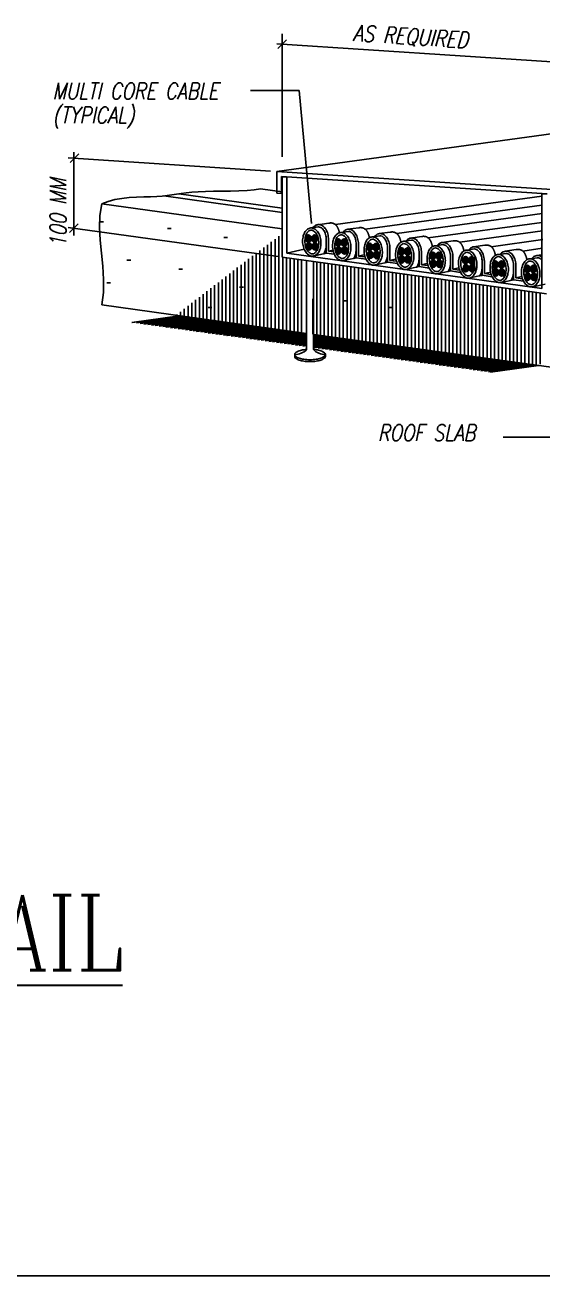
# Model space of a CAD drawing. Extents: x -508 to 92, y -98 to -31.
# Drawn here: x -79.19 to -73.73, y -77.83 to -64.62 of the extents above; entities that cross this region are included whole.
import ezdxf

# ---------------------------------------------------------------- set-up
doc = ezdxf.new("R2010")
doc.units = 0
doc.header["$MEASUREMENT"] = 0
doc.linetypes.add('GRID', pattern=[44.5, 40, -1.5, 1.5, -1.5])
doc.layers.get('0').update_dxf_attribs({"linetype": 'CONTINUOUS', "lineweight": 30})
for name, color, linetype in [('E-GEN-DI', 7, 'CONTINUOUS'), ('E-P-TXT', 11, 'CONTINUOUS'), ('E-PW-TXT', 2, 'CONTINUOUS'), ('E-TRAY', 7, 'CONTINUOUS'), ('G-BORDER-V', 6, 'CONTINUOUS')]:
    doc.layers.add(name, color=color, linetype=linetype)
doc.styles.add('ROMANC', font='ROMANC')
doc.styles.add('ROMANS', font='italic8.shx')

# ---------------------------------------------------------------- blocks, each defined once
blk = doc.blocks.new('*X49')
at = {"color": 0}
for p, q in [((95972, 55861), (95978, 55868)), ((95978, 55855), (95972, 55862)), ((95975, 55882), (95978, 55885)), ((95978, 55873), (95975, 55877)), ((95978, 55891), (95977, 55892)), ((95978, 55902), (95978, 55903)), ((95934, 55740), (95929, 55745)), ((95934, 55753), (95978, 55797)), ((95949, 55743), (95936, 55756)), ((95941, 55742), (95978, 55779)), ((95963, 55747), (95942, 55768)), ((95951, 55787), (95978, 55815)), ((95978, 55767), (95953, 55792)), ((95978, 55785), (95957, 55805)), ((95960, 55814), (95978, 55832)), ((95978, 55802), (95962, 55819)), ((95963, 55747), (95978, 55762)), ((95978, 55820), (95965, 55833)), ((95967, 55839), (95978, 55850)), ((95978, 55838), (95969, 55847))]:
    blk.add_line(p, q, dxfattribs=at)

msp = doc.modelspace()

# ---------------------------------------------------------------- hatches: boundary and pattern name
at = {"layer": 'E-GEN-DI'}
h = msp.add_hatch(dxfattribs=at)
h.set_pattern_fill('ANSI37', color=256, scale=54.947278, style=0)
h.set_pattern_definition([(45.0000033, (-340.2430337, -124.212914), (-0.00485669874, 0.0048566993), []), (134.9999967, (-340.2430337, -124.212914), (-0.00485669874, -0.0048566993), [])])
edge = h.paths.add_edge_path()
edge.add_ellipse((-76.2, -66.874), major_axis=(0, 0.0395), ratio=0.759804, start_angle=0, end_angle=360)
edge = h.paths.add_edge_path()
edge.add_ellipse((-76.134, -66.875), major_axis=(0, 0.0395), ratio=0.759804, start_angle=0, end_angle=360)
edge = h.paths.add_edge_path()
edge.add_ellipse((-76.129, -66.958), major_axis=(0, 0.0395), ratio=0.759804, start_angle=0, end_angle=360)
edge = h.paths.add_edge_path()
edge.add_ellipse((-76.195, -66.957), major_axis=(0, 0.0395), ratio=0.759804, start_angle=0, end_angle=360)
h = msp.add_hatch(dxfattribs=at)
h.set_pattern_fill('ANSI37', color=256, scale=54.947278, style=0)
h.set_pattern_definition([(45.0000033, (-339.929656, -124.253696), (-0.00485669874, 0.0048566993), []), (134.9999967, (-339.929656, -124.253696), (-0.00485669874, -0.0048566993), [])])
edge = h.paths.add_edge_path()
edge.add_ellipse((-75.886, -66.915), major_axis=(0, 0.0395), ratio=0.759804, start_angle=0, end_angle=360)
edge = h.paths.add_edge_path()
edge.add_ellipse((-75.82, -66.916), major_axis=(0, 0.0395), ratio=0.759804, start_angle=0, end_angle=360)
edge = h.paths.add_edge_path()
edge.add_ellipse((-75.816, -66.999), major_axis=(0, 0.0395), ratio=0.759804, start_angle=0, end_angle=360)
edge = h.paths.add_edge_path()
edge.add_ellipse((-75.881, -66.998), major_axis=(0, 0.0395), ratio=0.759804, start_angle=0, end_angle=360)
h = msp.add_hatch(dxfattribs=at)
h.set_pattern_fill('ANSI37', color=256, scale=54.947278, style=0)
h.set_pattern_definition([(45.0000033, (-339.594046, -124.302248), (-0.00485669874, 0.0048566993), []), (134.9999967, (-339.594046, -124.302248), (-0.00485669874, -0.0048566993), [])])
edge = h.paths.add_edge_path()
edge.add_ellipse((-75.551, -66.963), major_axis=(0, 0.0395), ratio=0.759804, start_angle=0, end_angle=360)
edge = h.paths.add_edge_path()
edge.add_ellipse((-75.485, -66.964), major_axis=(0, 0.0395), ratio=0.759804, start_angle=0, end_angle=360)
edge = h.paths.add_edge_path()
edge.add_ellipse((-75.48, -67.047), major_axis=(0, 0.0395), ratio=0.759804, start_angle=0, end_angle=360)
edge = h.paths.add_edge_path()
edge.add_ellipse((-75.546, -67.046), major_axis=(0, 0.0395), ratio=0.759804, start_angle=0, end_angle=360)
h = msp.add_hatch(dxfattribs=at)
h.set_pattern_fill('ANSI37', color=256, scale=54.947278, style=0)
h.set_pattern_definition([(45.0000033, (-339.261233, -124.3483494), (-0.00485669874, 0.0048566993), []), (134.9999967, (-339.261233, -124.3483494), (-0.00485669874, -0.0048566993), [])])
edge = h.paths.add_edge_path()
edge.add_ellipse((-75.218, -67.009), major_axis=(0, 0.0395), ratio=0.759804, start_angle=0, end_angle=360)
edge = h.paths.add_edge_path()
edge.add_ellipse((-75.152, -67.01), major_axis=(0, 0.0395), ratio=0.759804, start_angle=0, end_angle=360)
edge = h.paths.add_edge_path()
edge.add_ellipse((-75.148, -67.093), major_axis=(0, 0.0395), ratio=0.759804, start_angle=0, end_angle=360)
edge = h.paths.add_edge_path()
edge.add_ellipse((-75.213, -67.093), major_axis=(0, 0.0395), ratio=0.759804, start_angle=0, end_angle=360)
h = msp.add_hatch(dxfattribs=at)
h.set_pattern_fill('ANSI37', color=256, scale=54.947278, style=0)
h.set_pattern_definition([(45.0000033, (-338.92842, -124.394451), (-0.00485669874, 0.0048566993), []), (134.9999967, (-338.92842, -124.394451), (-0.00485669874, -0.0048566993), [])])
edge = h.paths.add_edge_path()
edge.add_ellipse((-74.885, -67.056), major_axis=(0, 0.0395), ratio=0.759804, start_angle=0, end_angle=360)
edge = h.paths.add_edge_path()
edge.add_ellipse((-74.819, -67.056), major_axis=(0, 0.0395), ratio=0.759804, start_angle=0, end_angle=360)
edge = h.paths.add_edge_path()
edge.add_ellipse((-74.815, -67.139), major_axis=(0, 0.0395), ratio=0.759804, start_angle=0, end_angle=360)
edge = h.paths.add_edge_path()
edge.add_ellipse((-74.88, -67.139), major_axis=(0, 0.0395), ratio=0.759804, start_angle=0, end_angle=360)
h = msp.add_hatch(dxfattribs=at)
h.set_pattern_fill('ANSI37', color=256, scale=54.947278, style=0)
h.set_pattern_definition([(45.0000033, (-338.5820214, -124.442001), (-0.00485669874, 0.0048566993), []), (134.9999967, (-338.5820214, -124.442001), (-0.00485669874, -0.0048566993), [])])
edge = h.paths.add_edge_path()
edge.add_ellipse((-74.539, -67.103), major_axis=(0, 0.0395), ratio=0.759804, start_angle=0, end_angle=360)
edge = h.paths.add_edge_path()
edge.add_ellipse((-74.473, -67.104), major_axis=(0, 0.0395), ratio=0.759804, start_angle=0, end_angle=360)
edge = h.paths.add_edge_path()
edge.add_ellipse((-74.468, -67.187), major_axis=(0, 0.0395), ratio=0.759804, start_angle=0, end_angle=360)
edge = h.paths.add_edge_path()
edge.add_ellipse((-74.534, -67.186), major_axis=(0, 0.0395), ratio=0.759804, start_angle=0, end_angle=360)
h = msp.add_hatch(dxfattribs=at)
h.set_pattern_fill('ANSI37', color=256, scale=54.947278, style=0)
h.set_pattern_definition([(45.0000033, (-338.26738, -124.486817), (-0.00485669874, 0.0048566993), []), (134.9999967, (-338.26738, -124.486817), (-0.00485669874, -0.0048566993), [])])
edge = h.paths.add_edge_path()
edge.add_ellipse((-74.224, -67.148), major_axis=(0, 0.0395), ratio=0.759804, start_angle=0, end_angle=360)
edge = h.paths.add_edge_path()
edge.add_ellipse((-74.158, -67.149), major_axis=(0, 0.0395), ratio=0.759804, start_angle=0, end_angle=360)
edge = h.paths.add_edge_path()
edge.add_ellipse((-74.154, -67.232), major_axis=(0, 0.0395), ratio=0.759804, start_angle=0, end_angle=360)
edge = h.paths.add_edge_path()
edge.add_ellipse((-74.219, -67.231), major_axis=(0, 0.0395), ratio=0.759804, start_angle=0, end_angle=360)
h = msp.add_hatch(dxfattribs=at)
h.set_pattern_fill('ANSI37', color=256, scale=54.947278, style=0)
h.set_pattern_definition([(45.0000033, (-337.929981, -124.532755), (-0.00485669874, 0.0048566993), []), (134.9999967, (-337.929981, -124.532755), (-0.00485669874, -0.0048566993), [])])
edge = h.paths.add_edge_path()
edge.add_ellipse((-73.887, -67.194), major_axis=(0, 0.0395), ratio=0.759804, start_angle=0, end_angle=360)
edge = h.paths.add_edge_path()
edge.add_ellipse((-73.821, -67.195), major_axis=(0, 0.0395), ratio=0.759804, start_angle=0, end_angle=360)
edge = h.paths.add_edge_path()
edge.add_ellipse((-73.816, -67.278), major_axis=(0, 0.0395), ratio=0.759804, start_angle=0, end_angle=360)
edge = h.paths.add_edge_path()
edge.add_ellipse((-73.882, -67.277), major_axis=(0, 0.0395), ratio=0.759804, start_angle=0, end_angle=360)

# ---------------------------------------------------------------- linework, layer by layer
for centre in [(-76.2, -66.874), (-76.195, -66.957), (-76.134, -66.875), (-76.129, -66.958), (-75.886, -66.915), (-75.82, -66.916), (-75.551, -66.963), (-75.485, -66.964), (-75.881, -66.998), (-75.816, -66.999), (-75.546, -67.046), (-75.48, -67.047), (-75.218, -67.009), (-75.213, -67.093), (-75.152, -67.01), (-75.148, -67.093), (-74.885, -67.056), (-74.819, -67.056), (-74.539, -67.103), (-74.473, -67.104), (-74.88, -67.139), (-74.815, -67.139), (-74.534, -67.186), (-74.468, -67.187), (-74.224, -67.148), (-74.219, -67.231), (-74.158, -67.149), (-74.154, -67.232), (-73.887, -67.194), (-73.821, -67.195), (-73.882, -67.277), (-73.816, -67.278)]:
    msp.add_ellipse(centre, major_axis=(0, 0.0395), ratio=0.759804, start_param=3.141593, end_param=9.424778, dxfattribs=at)
at = {"layer": 'E-P-TXT', "color": 4}
msp.add_line((-102.592, -77.826), (-58.317, -77.826), dxfattribs=at)
at = {"layer": 'E-PW-TXT'}
for p, q in [((-76.296, -65.311), (-76.81, -65.311)), ((-76.167, -66.714), (-76.296, -65.311))]:
    msp.add_line(p, q, dxfattribs=at)
at = {"layer": 'E-TRAY', "color": 11}
for p, q in [((-73.626, -65.008), (-76.532, -64.818)), ((-76.475, -66.01), (-76.475, -64.714)), ((-76.6, -66.162), (-78.738, -66.022)), ((-78.677, -65.962), (-78.677, -66.843)), ((-77.726, -66.424), (-76.475, -66.598)), ((-77.567, -66.401), (-76.475, -66.553)), ((-76.705, -66.348), (-76.475, -66.38)), ((-78.382, -66.506), (-76.475, -66.77)), ((-78.738, -66.756), (-76.519, -67.064)), ((-78.382, -67.575), (-76.218, -67.875)), ((-76.146, -67.885), (-73.426, -68.262))]:
    msp.add_line(p, q, dxfattribs=at)
at = {"layer": 'E-TRAY'}
for p, q in [((-76.521, -64.867), (-76.43, -64.776)), ((-78.716, -66.072), (-78.625, -65.981)), ((-73.626, -66.356), (-76.532, -66.166)), ((-76.484, -66.397), (-76.484, -66.218)), ((-76.427, -66.226), (-76.475, -66.223)), ((-75.914, -66.727), (-73.731, -66.427)), ((-73.683, -66.405), (-73.731, -66.402)), ((-75.598, -66.775), (-73.732, -66.52)), ((-75.265, -66.821), (-73.729, -66.611)), ((-78.723, -66.81), (-78.632, -66.719)), ((-76.174, -66.762), (-76.09, -66.751)), ((-75.858, -66.811), (-75.774, -66.799)), ((-74.932, -66.867), (-73.731, -66.703)), ((-74.599, -66.913), (-73.726, -66.794)), ((-75.525, -66.857), (-75.441, -66.845)), ((-75.192, -66.903), (-75.108, -66.891)), ((-74.859, -66.949), (-74.775, -66.938)), ((-74.266, -66.96), (-73.722, -66.885)), ((-76.152, -67.059), (-76.009, -67.028)), ((-75.82, -67.106), (-75.694, -67.078)), ((-74.526, -66.995), (-74.442, -66.984)), ((-74.193, -67.041), (-74.109, -67.03)), ((-73.934, -67.006), (-73.727, -66.977)), ((-73.861, -67.087), (-73.777, -67.076)), ((-76.218, -67.105), (-76.218, -68.046)), ((-76.146, -67.115), (-76.146, -68.046)), ((-75.487, -67.152), (-75.361, -67.124)), ((-75.154, -67.198), (-75.028, -67.17)), ((-74.821, -67.244), (-74.695, -67.216)), ((-74.488, -67.29), (-74.363, -67.262)), ((-74.488, -67.29), (-74.363, -67.262)), ((-74.156, -67.336), (-74.03, -67.308)), ((-74.156, -67.336), (-74.03, -67.308)), ((-73.825, -67.382), (-73.697, -67.354)), ((-76.344, -68.098), (-76.344, -68.118))]:
    msp.add_line(p, q, dxfattribs=at)
at = {"layer": 'E-TRAY', "color": 3}
for p, q in [((-76.532, -66.166), (-67.436, -64.92)), ((-76.532, -66.394), (-76.532, -66.166)), ((-73.674, -66.401), (-76.484, -66.218)), ((-76.475, -67.07), (-76.475, -66.223)), ((-76.484, -66.397), (-76.532, -66.394)), ((-73.731, -67.401), (-73.731, -66.402)), ((-76.101, -66.728), (-75.983, -66.711)), ((-75.785, -66.776), (-75.666, -66.76)), ((-75.452, -66.822), (-75.334, -66.806)), ((-76.011, -66.885), (-76.011, -66.951)), ((-75.694, -66.933), (-75.694, -67.078)), ((-75.12, -66.869), (-75.001, -66.852)), ((-74.787, -66.915), (-74.668, -66.898)), ((-74.454, -66.961), (-74.335, -66.944)), ((-76.475, -67.07), (-73.683, -67.456)), ((-76.009, -67.028), (-75.926, -67.04)), ((-75.987, -67.008), (-75.939, -66.997)), ((-75.987, -67.008), (-75.935, -67.015)), ((-75.694, -67.078), (-75.589, -67.092)), ((-75.67, -67.058), (-75.615, -67.045)), ((-75.67, -67.058), (-75.6, -67.067)), ((-75.362, -66.98), (-75.362, -67.124)), ((-75.029, -67.026), (-75.029, -67.17)), ((-74.696, -67.072), (-74.696, -67.216)), ((-74.121, -67.007), (-74.002, -66.991)), ((-73.788, -67.053), (-73.731, -67.045)), ((-75.361, -67.124), (-75.257, -67.138)), ((-75.338, -67.104), (-75.267, -67.113)), ((-75.029, -67.17), (-74.924, -67.185)), ((-75.005, -67.15), (-74.934, -67.16)), ((-74.949, -67.138), (-74.94, -67.139)), ((-74.696, -67.216), (-74.591, -67.231)), ((-74.672, -67.196), (-74.601, -67.206)), ((-74.363, -67.118), (-74.363, -67.262)), ((-74.03, -67.164), (-74.03, -67.308)), ((-74.363, -67.262), (-74.258, -67.277)), ((-74.339, -67.242), (-74.269, -67.252)), ((-74.03, -67.308), (-73.922, -67.323)), ((-74.006, -67.288), (-73.935, -67.298))]:
    msp.add_line(p, q, dxfattribs=at)
at = {"layer": 'E-TRAY', "color": 15}
for p, q in [((-76.427, -67.028), (-76.427, -66.226)), ((-76.011, -66.951), (-76.011, -67.028)), ((-76.011, -67.028), (-76.011, -66.951)), ((-76.427, -67.028), (-76.243, -66.987)), ((-76.427, -67.028), (-73.731, -67.401)), ((-76.036, -67.034), (-76.011, -67.028)), ((-76.036, -67.034), (-76.011, -67.028)), ((-75.721, -67.084), (-75.695, -67.078)), ((-75.72, -67.084), (-75.695, -67.078)), ((-75.695, -67.001), (-75.695, -67.078)), ((-75.695, -67.078), (-75.695, -67.001)), ((-75.362, -67.047), (-75.362, -67.124)), ((-75.362, -67.124), (-75.362, -67.047)), ((-75.388, -67.13), (-75.362, -67.124)), ((-75.388, -67.13), (-75.362, -67.124)), ((-75.055, -67.176), (-75.029, -67.17)), ((-75.055, -67.176), (-75.029, -67.17)), ((-75.029, -67.17), (-75.029, -67.093)), ((-75.029, -67.093), (-75.029, -67.17)), ((-74.722, -67.222), (-74.697, -67.216)), ((-74.722, -67.222), (-74.697, -67.216)), ((-74.697, -67.216), (-74.697, -67.14)), ((-74.697, -67.14), (-74.697, -67.216)), ((-74.364, -67.186), (-74.364, -67.263)), ((-74.364, -67.263), (-74.364, -67.186)), ((-74.389, -67.268), (-74.364, -67.263)), ((-74.389, -67.268), (-74.364, -67.263)), ((-74.056, -67.314), (-74.031, -67.309)), ((-74.056, -67.314), (-74.031, -67.309)), ((-74.031, -67.232), (-74.031, -67.309)), ((-74.031, -67.309), (-74.031, -67.232)), ((-73.63, -68.972), (-74.14, -68.972))]:
    msp.add_line(p, q, dxfattribs=at)
at = {"layer": 'E-TRAY', "color": 10}
for p, q in [((-78.403, -66.697), (-78.363, -66.697)), ((-77.688, -66.769), (-77.648, -66.769)), ((-77.093, -66.864), (-77.053, -66.864)), ((-75.987, -66.885), (-75.987, -67.008)), ((-75.67, -66.933), (-75.67, -67.058)), ((-75.338, -66.98), (-75.338, -67.104)), ((-75.005, -67.026), (-75.005, -67.15)), ((-74.672, -67.072), (-74.672, -67.196)), ((-78.117, -67.102), (-78.077, -67.102)), ((-77.569, -67.197), (-77.529, -67.197)), ((-75.338, -67.104), (-75.282, -67.091)), ((-75.282, -67.091), (-75.273, -67.093)), ((-75.005, -67.15), (-74.949, -67.138)), ((-74.672, -67.196), (-74.608, -67.182)), ((-74.339, -67.118), (-74.339, -67.242)), ((-74.006, -67.164), (-74.006, -67.288)), ((-78.331, -67.34), (-78.291, -67.34)), ((-74.339, -67.242), (-74.275, -67.228)), ((-74.006, -67.288), (-73.942, -67.274)), ((-76.926, -67.387), (-76.886, -67.387)), ((-77.259, -67.602), (-77.219, -67.602)), ((-75.83, -67.53), (-75.79, -67.53)), ((-75.354, -67.602), (-75.314, -67.602))]:
    msp.add_line(p, q, dxfattribs=at)
at = {"layer": 'E-TRAY', "color": 8}
for p, q in [((-78.067, -67.759), (-77.56, -67.689)), ((-78.057, -67.76), (-77.551, -67.69)), ((-78.017, -67.765), (-77.511, -67.696)), ((-77.977, -67.771), (-77.471, -67.702)), ((-77.937, -67.776), (-77.431, -67.707)), ((-77.897, -67.782), (-77.391, -67.713)), ((-77.857, -67.787), (-77.351, -67.718)), ((-77.817, -67.793), (-77.311, -67.724)), ((-77.777, -67.799), (-77.271, -67.729)), ((-77.737, -67.804), (-77.231, -67.735)), ((-77.706, -67.808), (-77.2, -67.739)), ((-77.697, -67.81), (-77.191, -67.74)), ((-77.657, -67.815), (-77.151, -67.746)), ((-77.617, -67.821), (-77.111, -67.751)), ((-77.577, -67.826), (-77.071, -67.757)), ((-77.537, -67.832), (-77.031, -67.762)), ((-77.497, -67.837), (-76.991, -67.768)), ((-77.457, -67.843), (-76.951, -67.774)), ((-77.417, -67.848), (-76.911, -67.779)), ((-77.386, -67.853), (-76.88, -67.783)), ((-77.377, -67.854), (-76.871, -67.785)), ((-77.377, -67.854), (-76.871, -67.785)), ((-77.337, -67.86), (-76.831, -67.79)), ((-77.297, -67.865), (-76.791, -67.796)), ((-77.257, -67.871), (-76.751, -67.801)), ((-77.217, -67.876), (-76.711, -67.807)), ((-77.177, -67.882), (-76.671, -67.812)), ((-77.137, -67.887), (-76.631, -67.818)), ((-77.097, -67.893), (-76.591, -67.823)), ((-77.066, -67.897), (-76.56, -67.828)), ((-77.057, -67.898), (-76.551, -67.829)), ((-77.057, -67.898), (-76.551, -67.829)), ((-77.017, -67.904), (-76.511, -67.835)), ((-76.977, -67.909), (-76.471, -67.84)), ((-76.937, -67.915), (-76.431, -67.846)), ((-76.897, -67.92), (-76.391, -67.851)), ((-76.857, -67.926), (-76.351, -67.857)), ((-76.817, -67.932), (-76.311, -67.862)), ((-76.777, -67.937), (-76.271, -67.868)), ((-76.737, -67.943), (-76.218, -67.871)), ((-76.697, -67.948), (-76.218, -67.883)), ((-76.657, -67.954), (-76.218, -67.894)), ((-76.617, -67.959), (-76.218, -67.905)), ((-76.577, -67.965), (-76.218, -67.916)), ((-76.537, -67.97), (-76.218, -67.927)), ((-76.497, -67.976), (-76.218, -67.938)), ((-76.457, -67.981), (-76.218, -67.949)), ((-76.417, -67.987), (-76.218, -67.96)), ((-76.377, -67.993), (-76.218, -67.971)), ((-76.337, -67.998), (-76.218, -67.982)), ((-76.297, -68.004), (-76.218, -67.993)), ((-76.257, -68.009), (-76.218, -68.004)), ((-76.146, -67.895), (-76.111, -67.89)), ((-76.146, -67.895), (-76.111, -67.89)), ((-76.146, -67.906), (-76.071, -67.895)), ((-76.146, -67.906), (-76.071, -67.895)), ((-76.146, -67.917), (-76.031, -67.901)), ((-76.146, -67.917), (-76.031, -67.901)), ((-76.146, -67.928), (-75.991, -67.907)), ((-76.146, -67.939), (-75.951, -67.912)), ((-76.146, -67.95), (-75.911, -67.918)), ((-76.146, -67.961), (-75.871, -67.923)), ((-76.146, -67.972), (-75.831, -67.929)), ((-76.146, -67.983), (-75.791, -67.934)), ((-76.146, -67.994), (-75.751, -67.94)), ((-76.146, -68.005), (-75.711, -67.945)), ((-76.146, -68.016), (-75.671, -67.951)), ((-76.137, -68.026), (-75.631, -67.956)), ((-76.097, -68.031), (-75.591, -67.962)), ((-76.057, -68.037), (-75.551, -67.967)), ((-76.017, -68.042), (-75.511, -67.973)), ((-75.977, -68.048), (-75.471, -67.979)), ((-75.937, -68.053), (-75.431, -67.984)), ((-75.897, -68.059), (-75.391, -67.99)), ((-75.857, -68.065), (-75.351, -67.995)), ((-75.817, -68.07), (-75.311, -68.001)), ((-75.777, -68.076), (-75.271, -68.006)), ((-75.737, -68.081), (-75.231, -68.012)), ((-76.02, -68.098), (-76.02, -68.118)), ((-75.697, -68.087), (-75.191, -68.017)), ((-75.657, -68.092), (-75.151, -68.023)), ((-75.617, -68.098), (-75.111, -68.028)), ((-75.577, -68.103), (-75.071, -68.034)), ((-75.537, -68.109), (-75.031, -68.04)), ((-75.497, -68.114), (-74.991, -68.045)), ((-75.457, -68.12), (-74.951, -68.051)), ((-75.417, -68.125), (-74.911, -68.056)), ((-75.377, -68.131), (-74.871, -68.062)), ((-75.337, -68.137), (-74.831, -68.067)), ((-75.297, -68.142), (-74.791, -68.073)), ((-75.257, -68.148), (-74.751, -68.078)), ((-75.217, -68.153), (-74.711, -68.084)), ((-75.177, -68.159), (-74.671, -68.089)), ((-75.137, -68.164), (-74.631, -68.095)), ((-75.097, -68.17), (-74.591, -68.1)), ((-75.057, -68.175), (-74.551, -68.106)), ((-75.017, -68.181), (-74.511, -68.112)), ((-74.977, -68.186), (-74.471, -68.117)), ((-74.937, -68.192), (-74.431, -68.123)), ((-74.897, -68.198), (-74.391, -68.128)), ((-74.857, -68.203), (-74.351, -68.134)), ((-74.817, -68.209), (-74.311, -68.139)), ((-74.777, -68.214), (-74.271, -68.145)), ((-74.737, -68.22), (-74.231, -68.15)), ((-74.697, -68.225), (-74.191, -68.156)), ((-74.657, -68.231), (-74.151, -68.161)), ((-74.617, -68.236), (-74.111, -68.167)), ((-74.577, -68.242), (-74.071, -68.173)), ((-74.537, -68.247), (-74.031, -68.178)), ((-74.497, -68.253), (-73.991, -68.184)), ((-74.457, -68.258), (-73.951, -68.189)), ((-74.417, -68.264), (-73.911, -68.195)), ((-74.377, -68.27), (-73.871, -68.2)), ((-74.337, -68.275), (-73.831, -68.206)), ((-74.297, -68.281), (-73.791, -68.211)), ((-74.274, -68.284), (-73.768, -68.215))]:
    msp.add_line(p, q, dxfattribs=at)
at = {"layer": 'E-TRAY', "color": 11}
for points in [[(-78.382, -66.506), (-78.317, -66.481), (-78.246, -66.462), (-78.17, -66.45), (-78.093, -66.442), (-78.015, -66.438), (-77.939, -66.435), (-77.868, -66.433), (-77.802, -66.431), (-77.744, -66.426), (-77.691, -66.42), (-77.641, -66.413), (-77.593, -66.406), (-77.543, -66.398), (-77.49, -66.391), (-77.431, -66.384), (-77.364, -66.38), (-77.287, -66.377), (-77.202, -66.375), (-77.113, -66.373), (-77.022, -66.372), (-76.933, -66.369), (-76.848, -66.365), (-76.771, -66.358), (-76.705, -66.348)], [(-78.382, -66.506), (-78.404, -66.629), (-78.408, -66.758), (-78.4, -66.892), (-78.386, -67.028), (-78.372, -67.167), (-78.363, -67.305), (-78.364, -67.442), (-78.382, -67.575)]]:
    msp.add_lwpolyline(points, dxfattribs=at)
at = {"layer": 'E-TRAY'}
for points in [[(-76.174, -66.762, 0.142833), (-76.208, -66.775, 0.107173), (-76.239, -66.811, 0.078489), (-76.256, -66.858, 0.065827), (-76.26, -66.918, 0.065827), (-76.248, -66.976, 0.078489), (-76.224, -67.021, 0.107173), (-76.188, -67.052, 0.142833), (-76.152, -67.059, 0.142833), (-76.119, -67.047, 0.107173), (-76.087, -67.011, 0.078489), (-76.07, -66.964, 0.065827), (-76.067, -66.904, 0.065827), (-76.079, -66.845, 0.078489), (-76.102, -66.801, 0.107173), (-76.138, -66.77, 0.142833)], [(-75.858, -66.811, 0.142833), (-75.891, -66.823, 0.107173), (-75.923, -66.859, 0.078489), (-75.94, -66.906, 0.065827), (-75.943, -66.966, 0.065827), (-75.931, -67.025, 0.078489), (-75.908, -67.069, 0.107173), (-75.872, -67.1, 0.142833), (-75.836, -67.108, 0.142833), (-75.802, -67.095, 0.107173), (-75.771, -67.06, 0.078489), (-75.754, -67.012, 0.065827), (-75.75, -66.952, 0.065827), (-75.762, -66.894, 0.078489), (-75.786, -66.849, 0.107173), (-75.822, -66.818, 0.142833)], [(-75.525, -66.857, 0.142833), (-75.559, -66.869, 0.107173), (-75.59, -66.905, 0.078489), (-75.607, -66.953, 0.065827), (-75.611, -67.012, 0.065827), (-75.599, -67.071, 0.078489), (-75.575, -67.115, 0.107173), (-75.539, -67.147, 0.142833), (-75.503, -67.154, 0.142833), (-75.47, -67.142, 0.107173), (-75.438, -67.106, 0.078489), (-75.421, -67.058, 0.065827), (-75.418, -66.999, 0.065827), (-75.43, -66.94, 0.078489), (-75.453, -66.896, 0.107173), (-75.489, -66.864, 0.142833)], [(-75.192, -66.903, 0.142833), (-75.226, -66.916, 0.107173), (-75.257, -66.951, 0.078489), (-75.274, -66.999, 0.065827), (-75.278, -67.058, 0.065827), (-75.266, -67.117, 0.078489), (-75.242, -67.162, 0.107173), (-75.206, -67.193, 0.142833), (-75.171, -67.2, 0.142833), (-75.137, -67.188, 0.107173), (-75.105, -67.152, 0.078489), (-75.088, -67.104, 0.065827), (-75.085, -67.045, 0.065827), (-75.097, -66.986, 0.078489), (-75.121, -66.942, 0.107173), (-75.157, -66.911, 0.142833)], [(-74.859, -66.949, 0.142833), (-74.893, -66.962, 0.107173), (-74.924, -66.997, 0.078489), (-74.941, -67.045, 0.065827), (-74.945, -67.105, 0.065827), (-74.933, -67.163, 0.078489), (-74.909, -67.208, 0.107173), (-74.873, -67.239, 0.142833), (-74.838, -67.246, 0.142833), (-74.804, -67.234, 0.107173), (-74.773, -67.198, 0.078489), (-74.756, -67.151, 0.065827), (-74.752, -67.091, 0.065827), (-74.764, -67.032, 0.078489), (-74.788, -66.988, 0.107173), (-74.824, -66.957, 0.142833)], [(-74.526, -66.995, 0.142833), (-74.56, -67.008, 0.107173), (-74.591, -67.044, 0.078489), (-74.609, -67.091, 0.065827), (-74.612, -67.151, 0.065827), (-74.6, -67.209, 0.078489), (-74.576, -67.254, 0.107173), (-74.54, -67.285, 0.142833), (-74.505, -67.292, 0.142833), (-74.471, -67.28, 0.107173), (-74.44, -67.244, 0.078489), (-74.423, -67.197, 0.065827), (-74.419, -67.137, 0.065827), (-74.431, -67.078, 0.078489), (-74.455, -67.034, 0.107173), (-74.491, -67.003, 0.142833)], [(-74.193, -67.041, 0.142833), (-74.227, -67.054, 0.107173), (-74.259, -67.09, 0.078489), (-74.276, -67.137, 0.065827), (-74.279, -67.197, 0.065827), (-74.267, -67.255, 0.078489), (-74.244, -67.3, 0.107173), (-74.208, -67.331, 0.142833), (-74.172, -67.339, 0.142833), (-74.138, -67.326, 0.107173), (-74.107, -67.29, 0.078489), (-74.09, -67.243, 0.065827), (-74.086, -67.183, 0.065827), (-74.098, -67.124, 0.078489), (-74.122, -67.08, 0.107173), (-74.158, -67.049, 0.142833)], [(-74.193, -67.041, 0.142833), (-74.227, -67.054, 0.107173), (-74.259, -67.09, 0.078489), (-74.276, -67.137, 0.065827), (-74.279, -67.197, 0.065827), (-74.267, -67.255, 0.078489), (-74.244, -67.3, 0.107173), (-74.208, -67.331, 0.142833), (-74.172, -67.339, 0.142833), (-74.138, -67.326, 0.107173), (-74.107, -67.29, 0.078489), (-74.09, -67.243, 0.065827), (-74.086, -67.183, 0.065827), (-74.098, -67.124, 0.078489), (-74.122, -67.08, 0.107173), (-74.158, -67.049, 0.142833)], [(-73.861, -67.087, 0.142833), (-73.894, -67.1, 0.107173), (-73.926, -67.136, 0.078489), (-73.943, -67.183, 0.065827), (-73.947, -67.243, 0.065827), (-73.935, -67.302, 0.078489), (-73.911, -67.346, 0.107173), (-73.875, -67.377, 0.142833), (-73.839, -67.385, 0.142833), (-73.806, -67.372, 0.107173), (-73.774, -67.336, 0.078489), (-73.757, -67.289, 0.065827), (-73.753, -67.229, 0.065827), (-73.766, -67.17, 0.078489), (-73.789, -67.126, 0.107173), (-73.825, -67.095, 0.142833)], [(-73.861, -67.087, 0.142833), (-73.894, -67.1, 0.107173), (-73.926, -67.136, 0.078489), (-73.943, -67.183, 0.065827), (-73.947, -67.243, 0.065827), (-73.935, -67.302, 0.078489), (-73.911, -67.346, 0.107173), (-73.875, -67.377, 0.142833), (-73.839, -67.385, 0.142833), (-73.806, -67.372, 0.107173), (-73.774, -67.336, 0.078489), (-73.757, -67.289, 0.065827), (-73.753, -67.229, 0.065827), (-73.766, -67.17, 0.078489), (-73.789, -67.126, 0.107173), (-73.825, -67.095, 0.142833)]]:
    msp.add_lwpolyline(points, format="xyb", close=True, dxfattribs=at)
at = {"layer": 'E-TRAY', "color": 15}
for points in [[(-76.172, -66.786, 0.142833), (-76.193, -66.794, 0.107173), (-76.218, -66.822, 0.078489), (-76.233, -66.863, 0.065827), (-76.236, -66.916, 0.065827), (-76.225, -66.969, 0.078489), (-76.205, -67.006, 0.107173), (-76.176, -67.031, 0.142833), (-76.154, -67.036, 0.142833), (-76.133, -67.028, 0.107173), (-76.108, -66.999, 0.078489), (-76.094, -66.959, 0.065827), (-76.09, -66.906, 0.065827), (-76.101, -66.853, 0.078489), (-76.121, -66.815, 0.107173), (-76.15, -66.791, 0.142833)], [(-76.011, -66.951, -0.065827), (-76.021, -67.004, -0.060938), (-76.036, -67.034), (-76.011, -67.028)], [(-75.856, -66.835, 0.142833), (-75.877, -66.843, 0.107173), (-75.902, -66.871, 0.078489), (-75.916, -66.911, 0.065827), (-75.92, -66.965, 0.065827), (-75.909, -67.017, 0.078489), (-75.889, -67.055, 0.107173), (-75.86, -67.079, 0.142833), (-75.838, -67.084, 0.142833), (-75.817, -67.076, 0.107173), (-75.792, -67.048, 0.078489), (-75.778, -67.008, 0.065827), (-75.774, -66.954, 0.065827), (-75.785, -66.902, 0.078489), (-75.805, -66.864, 0.107173), (-75.834, -66.839, 0.142833)], [(-75.523, -66.881, 0.142833), (-75.544, -66.889, 0.107173), (-75.569, -66.917, 0.078489), (-75.584, -66.957, 0.065827), (-75.587, -67.011, 0.065827), (-75.576, -67.063, 0.078489), (-75.556, -67.101, 0.107173), (-75.527, -67.125, 0.142833), (-75.505, -67.13, 0.142833), (-75.484, -67.122, 0.107173), (-75.459, -67.094, 0.078489), (-75.445, -67.054, 0.065827), (-75.441, -67, 0.065827), (-75.452, -66.948, 0.078489), (-75.472, -66.91, 0.107173), (-75.501, -66.886, 0.142833)], [(-75.19, -66.927, 0.142833), (-75.211, -66.935, 0.107173), (-75.236, -66.963, 0.078489), (-75.251, -67.003, 0.065827), (-75.254, -67.057, 0.065827), (-75.243, -67.109, 0.078489), (-75.223, -67.147, 0.107173), (-75.195, -67.172, 0.142833), (-75.172, -67.176, 0.142833), (-75.151, -67.168, 0.107173), (-75.127, -67.14, 0.078489), (-75.112, -67.1, 0.065827), (-75.109, -67.046, 0.065827), (-75.119, -66.994, 0.078489), (-75.14, -66.956, 0.107173), (-75.168, -66.932, 0.142833)], [(-75.695, -67.001, -0.065827), (-75.706, -67.054, -0.060938), (-75.72, -67.084), (-75.695, -67.078)], [(-75.362, -67.047, -0.065827), (-75.373, -67.1, -0.060938), (-75.388, -67.13), (-75.362, -67.124)], [(-74.857, -66.973, 0.142833), (-74.879, -66.981, 0.107173), (-74.903, -67.009, 0.078489), (-74.918, -67.049, 0.065827), (-74.921, -67.103, 0.065827), (-74.91, -67.155, 0.078489), (-74.89, -67.193, 0.107173), (-74.862, -67.218, 0.142833), (-74.84, -67.222, 0.142833), (-74.818, -67.215, 0.107173), (-74.794, -67.186, 0.078489), (-74.779, -67.146, 0.065827), (-74.776, -67.093, 0.065827), (-74.787, -67.04, 0.078489), (-74.807, -67.002, 0.107173), (-74.835, -66.978, 0.142833)], [(-74.525, -67.019, 0.142833), (-74.546, -67.027, 0.107173), (-74.57, -67.055, 0.078489), (-74.585, -67.095, 0.065827), (-74.588, -67.149, 0.065827), (-74.578, -67.201, 0.078489), (-74.557, -67.239, 0.107173), (-74.529, -67.264, 0.142833), (-74.507, -67.268, 0.142833), (-74.486, -67.261, 0.107173), (-74.461, -67.232, 0.078489), (-74.446, -67.192, 0.065827), (-74.443, -67.139, 0.065827), (-74.454, -67.086, 0.078489), (-74.474, -67.048, 0.107173), (-74.502, -67.024, 0.142833)], [(-74.192, -67.065, 0.142833), (-74.213, -67.073, 0.107173), (-74.238, -67.101, 0.078489), (-74.252, -67.142, 0.065827), (-74.255, -67.195, 0.065827), (-74.245, -67.248, 0.078489), (-74.225, -67.285, 0.107173), (-74.196, -67.31, 0.142833), (-74.174, -67.315, 0.142833), (-74.153, -67.307, 0.107173), (-74.128, -67.279, 0.078489), (-74.113, -67.238, 0.065827), (-74.11, -67.185, 0.065827), (-74.121, -67.132, 0.078489), (-74.141, -67.094, 0.107173), (-74.17, -67.07, 0.142833)], [(-75.029, -67.093, -0.065827), (-75.04, -67.146, -0.060938), (-75.055, -67.176), (-75.029, -67.17)], [(-74.697, -67.14, -0.065827), (-74.707, -67.192, -0.060938), (-74.722, -67.222), (-74.697, -67.216)], [(-74.364, -67.186, -0.065827), (-74.374, -67.238, -0.060938), (-74.389, -67.268), (-74.364, -67.263)], [(-73.859, -67.111, 0.142833), (-73.88, -67.119, 0.107173), (-73.905, -67.147, 0.078489), (-73.919, -67.188, 0.065827), (-73.923, -67.241, 0.065827), (-73.912, -67.294, 0.078489), (-73.892, -67.331, 0.107173), (-73.863, -67.356, 0.142833), (-73.841, -67.361, 0.142833), (-73.82, -67.353, 0.107173), (-73.795, -67.325, 0.078489), (-73.781, -67.284, 0.065827), (-73.777, -67.231, 0.065827), (-73.788, -67.178, 0.078489), (-73.808, -67.141, 0.107173), (-73.837, -67.116, 0.142833)], [(-74.031, -67.232, -0.065827), (-74.042, -67.284, -0.060938), (-74.056, -67.314), (-74.031, -67.309)]]:
    msp.add_lwpolyline(points, format="xyb", close=True, dxfattribs=at)
at = {"layer": 'E-TRAY', "color": 7}
for points in [[(-76.151, -66.759, -0.088695), (-76.12, -66.734, -0.102209), (-76.095, -66.727, -0.142833)], [(-76.151, -66.759, -0.088695), (-76.12, -66.734, -0.142833), (-76.085, -66.727, -0.142833)]]:
    msp.add_lwpolyline(points, format="xyb", dxfattribs=at)
at = {"layer": 'E-TRAY', "color": 3}
for points in [[(-76.094, -66.727, 0.128444), (-76.125, -66.737, 0.107173)], [(-76.011, -66.885, 0.017815), (-76.011, -66.87, 0.065827), (-76.022, -66.818, 0.078489), (-76.042, -66.78, 0.107173), (-76.07, -66.756, 0.142833), (-76.093, -66.751, 0.142833)], [(-75.835, -66.808, -0.088695), (-75.804, -66.783, -0.102209), (-75.779, -66.776, -0.142833)], [(-75.694, -66.933, 0.017815), (-75.695, -66.919, 0.065827), (-75.706, -66.866, 0.078489), (-75.726, -66.829, 0.107173), (-75.754, -66.804, 0.142833), (-75.776, -66.799, 0.142833)], [(-75.502, -66.854, -0.088695), (-75.471, -66.829, -0.102209), (-75.446, -66.822, -0.142833)], [(-75.362, -66.98, 0.017815), (-75.362, -66.965, 0.065827), (-75.373, -66.912, 0.078489), (-75.393, -66.875, 0.107173), (-75.421, -66.85, 0.142833), (-75.444, -66.845, 0.142833)], [(-75.17, -66.9, -0.088695), (-75.139, -66.875, -0.102209), (-75.114, -66.868, -0.142833)], [(-75.029, -67.026, 0.017815), (-75.029, -67.011, 0.065827), (-75.04, -66.959, 0.078489), (-75.06, -66.921, 0.107173), (-75.089, -66.896, 0.142833), (-75.111, -66.892, 0.142833)], [(-74.837, -66.946, -0.088695), (-74.806, -66.921, -0.102209), (-74.781, -66.914, -0.142833)], [(-74.696, -67.072, 0.017815), (-74.696, -67.057, 0.065827), (-74.707, -67.005, 0.078489), (-74.727, -66.967, 0.107173), (-74.756, -66.942, 0.142833), (-74.778, -66.938, 0.142833)], [(-74.504, -66.992, -0.088695), (-74.473, -66.967, -0.102209), (-74.448, -66.96, -0.142833)], [(-74.363, -67.118, 0.017815), (-74.364, -67.103, 0.065827), (-74.374, -67.051, 0.078489), (-74.395, -67.013, 0.107173), (-74.423, -66.989, 0.142833), (-74.445, -66.984, 0.142833)], [(-74.171, -67.038, -0.088695), (-74.14, -67.014, -0.102209), (-74.115, -67.006, -0.142833)], [(-74.03, -67.164, 0.017815), (-74.031, -67.149, 0.065827), (-74.042, -67.097, 0.078489), (-74.062, -67.059, 0.107173), (-74.09, -67.035, 0.142833), (-74.112, -67.03, 0.142833)], [(-73.838, -67.084, -0.088695), (-73.807, -67.06, -0.102209), (-73.782, -67.052, -0.142833)], [(-73.73, -67.07, 0.041195), (-73.746, -67.06, 0.142833), (-73.781, -67.052, 0.142833)], [(-73.73, -67.104, 0.101634), (-73.757, -67.081, 0.142833), (-73.78, -67.076, 0.142833)]]:
    msp.add_lwpolyline(points, format="xyb", dxfattribs=at)
at = {"layer": 'E-TRAY'}
for points in [[(-76.093, -66.751, 0.050321), (-76.101, -66.752, 0.128444)], [(-76.344, -68.098, -0.224763), (-76.336, -68.081, -0.090054), (-76.296, -68.059, -0.046917), (-76.248, -68.048, -0.015969), (-76.218, -68.045, -0.034931)], [(-76.344, -68.118, 0.224763), (-76.336, -68.135, 0.090054), (-76.296, -68.157, 0.046917), (-76.248, -68.168, 0.034931), (-76.182, -68.173, 0.034931), (-76.116, -68.168, 0.046917), (-76.068, -68.157, 0.090054), (-76.029, -68.135, 0.224763), (-76.02, -68.118, 0.224763)], [(-76.146, -68.045, -0.015969), (-76.116, -68.048, -0.046917), (-76.068, -68.059, -0.090054), (-76.029, -68.081, -0.224763), (-76.02, -68.098, -0.224763)]]:
    msp.add_lwpolyline(points, format="xyb", dxfattribs=at)
at = {"layer": 'E-TRAY', "color": 10}
for points in [[(-75.987, -66.885, 0.017815), (-75.987, -66.869, 0.065827), (-75.999, -66.81, 0.078489), (-76.023, -66.766, 0.107173), (-76.059, -66.734, 0.142833), (-76.094, -66.727, 0.142833)], [(-75.67, -66.933, 0.017815), (-75.671, -66.917, 0.065827), (-75.683, -66.858, 0.078489), (-75.707, -66.814, 0.107173), (-75.743, -66.783, 0.142833), (-75.778, -66.775, 0.142833)], [(-75.338, -66.98, 0.017815), (-75.338, -66.963, 0.065827), (-75.35, -66.905, 0.078489), (-75.374, -66.86, 0.107173), (-75.41, -66.829, 0.142833), (-75.445, -66.822, 0.142833)], [(-75.005, -67.026, 0.017815), (-75.005, -67.009, 0.065827), (-75.017, -66.951, 0.078489), (-75.041, -66.906, 0.107173), (-75.077, -66.875, 0.142833), (-75.112, -66.868, 0.142833)], [(-74.672, -67.072, 0.017815), (-74.672, -67.055, 0.065827), (-74.685, -66.997, 0.078489), (-74.708, -66.952, 0.107173), (-74.744, -66.921, 0.142833), (-74.78, -66.914, 0.142833)], [(-74.339, -67.118, 0.017815), (-74.34, -67.102, 0.065827), (-74.352, -67.043, 0.078489), (-74.375, -66.998, 0.107173), (-74.412, -66.967, 0.142833), (-74.447, -66.96, 0.142833)], [(-74.006, -67.164, 0.017815), (-74.007, -67.148, 0.065827), (-74.019, -67.089, 0.078489), (-74.043, -67.045, 0.107173), (-74.079, -67.014, 0.142833), (-74.114, -67.006, 0.142833)]]:
    msp.add_lwpolyline(points, format="xyb", dxfattribs=at)
at = {"layer": 'E-TRAY', "color": 3, "linetype": 'GRID'}
for points in [[(-75.871, -66.813, 0.036734), (-75.88, -66.781, 0.078489), (-75.904, -66.736, 0.003641), (-75.905, -66.735, 0.142833)], [(-75.554, -66.866, 0.041892), (-75.564, -66.829, 0.078489), (-75.587, -66.785, 0.003641), (-75.588, -66.784, 0.142833)], [(-75.221, -66.913, 0.041892), (-75.231, -66.875, 0.078489), (-75.255, -66.831, 0.003641), (-75.256, -66.83, 0.142833)], [(-74.889, -66.959, 0.041892), (-74.898, -66.922, 0.078489), (-74.922, -66.877, 0.003641), (-74.923, -66.876, 0.142833)], [(-74.556, -67.005, 0.041892), (-74.565, -66.968, 0.078489), (-74.589, -66.923, 0.003641), (-74.59, -66.922, 0.142833)], [(-74.223, -67.051, 0.041892), (-74.232, -67.014, 0.078489), (-74.256, -66.969, 0.003641), (-74.257, -66.968, 0.142833)], [(-73.89, -67.097, 0.041892), (-73.9, -67.06, 0.078489), (-73.923, -67.015, 0.003641), (-73.924, -67.014, 0.142833)]]:
    msp.add_lwpolyline(points, format="xyb", dxfattribs=at)
at = {"layer": 'E-TRAY', "color": 15}
for points in [[(-76.011, -66.951, -0.065827), (-76.021, -67.004, -0.061229), (-76.036, -67.034, -0.107173)], [(-75.695, -67.001, -0.065827), (-75.706, -67.054, -0.061229), (-75.721, -67.084, -0.107173)], [(-75.362, -67.047, -0.065827), (-75.373, -67.1, -0.061229), (-75.388, -67.13, -0.107173)], [(-75.029, -67.093, -0.065827), (-75.04, -67.146, -0.061229), (-75.055, -67.176, -0.107173)], [(-74.697, -67.14, -0.065827), (-74.707, -67.192, -0.061229), (-74.722, -67.222, -0.107173)], [(-74.364, -67.186, -0.065827), (-74.374, -67.238, -0.061229), (-74.389, -67.268, -0.107173)], [(-74.031, -67.232, -0.065827), (-74.042, -67.284, -0.061229), (-74.056, -67.314, -0.107173)], [(-76.344, -68.098, 0.224763), (-76.336, -68.115, 0.090054), (-76.296, -68.137, 0.046917), (-76.248, -68.148, 0.034931), (-76.182, -68.153, 0.034931), (-76.116, -68.148, 0.046917), (-76.068, -68.137, 0.090054), (-76.029, -68.115, 0.224763), (-76.02, -68.098, 0.224763)]]:
    msp.add_lwpolyline(points, format="xyb", dxfattribs=at)
at = {"layer": 'E-TRAY', "color": 3, "linetype": 'GRID'}
for centre in [(-75.964, -66.79), (-75.648, -66.839), (-75.315, -66.885), (-74.982, -66.931), (-74.649, -66.977), (-74.316, -67.023), (-73.984, -67.069)]:
    msp.add_arc(centre, 0.0808, 42.8309, 103.4862, dxfattribs=at)
at = {"layer": 'E-TRAY', "color": 15}
for centre, radius, start, end in [((-76.215, -66.937), 0.205, 340.8528, 355.9176), ((-76.151, -66.959), 0.137, 326.9041, 340.8528), ((-75.835, -67.009), 0.137, 326.9041, 340.8528), ((-75.899, -66.987), 0.205, 340.8528, 355.9176), ((-75.566, -67.033), 0.205, 340.8528, 355.9176), ((-75.503, -67.055), 0.137, 326.9041, 340.8528), ((-75.17, -67.101), 0.137, 326.9041, 340.8528), ((-75.233, -67.079), 0.205, 340.8528, 355.9176), ((-74.837, -67.147), 0.137, 326.9041, 340.8528), ((-74.901, -67.125), 0.205, 340.8528, 355.9176), ((-74.568, -67.171), 0.205, 340.8528, 355.9176), ((-74.504, -67.193), 0.137, 326.9041, 340.8528), ((-74.171, -67.239), 0.137, 326.9041, 340.8528), ((-74.235, -67.217), 0.205, 340.8528, 355.9176), ((-76.346, -67.917), 0.182, 270.6647, 314.7035), ((-76.018, -67.917), 0.182, 225.2965, 269.3353)]:
    msp.add_arc(centre, radius, start, end, dxfattribs=at)
at = {"layer": 'G-BORDER-V', "color": 8}
for p, q in [((-76.631, -67.818), (-76.631, -66.939)), ((-76.591, -67.823), (-76.591, -66.909)), ((-76.551, -67.829), (-76.551, -66.88)), ((-76.511, -67.835), (-76.511, -66.85)), ((-76.831, -67.79), (-76.831, -67.088)), ((-76.791, -67.796), (-76.791, -67.057)), ((-76.751, -67.801), (-76.751, -67.028)), ((-76.711, -67.807), (-76.711, -66.999)), ((-76.671, -67.812), (-76.671, -66.969)), ((-76.471, -67.84), (-76.471, -67.07)), ((-76.431, -67.846), (-76.431, -67.076)), ((-76.391, -67.851), (-76.391, -67.081)), ((-76.351, -67.857), (-76.351, -67.087)), ((-76.991, -67.768), (-76.991, -67.212)), ((-76.951, -67.774), (-76.951, -67.181)), ((-76.911, -67.779), (-76.911, -67.15)), ((-76.871, -67.785), (-76.871, -67.119)), ((-76.311, -67.862), (-76.311, -67.092)), ((-76.271, -67.868), (-76.271, -67.098)), ((-76.111, -67.89), (-76.111, -67.12)), ((-76.071, -67.895), (-76.071, -67.126)), ((-76.031, -67.901), (-76.031, -67.131)), ((-75.991, -67.907), (-75.991, -67.137)), ((-75.951, -67.912), (-75.951, -67.142)), ((-75.911, -67.918), (-75.911, -67.148)), ((-75.871, -67.923), (-75.871, -67.153)), ((-75.831, -67.929), (-75.831, -67.159)), ((-75.791, -67.934), (-75.791, -67.164)), ((-75.751, -67.94), (-75.751, -67.17)), ((-75.711, -67.945), (-75.711, -67.175)), ((-75.671, -67.951), (-75.671, -67.181)), ((-75.631, -67.956), (-75.631, -67.186)), ((-75.591, -67.962), (-75.591, -67.192)), ((-75.551, -67.967), (-75.551, -67.198)), ((-75.511, -67.973), (-75.511, -67.203)), ((-75.471, -67.979), (-75.471, -67.209)), ((-75.431, -67.984), (-75.431, -67.214)), ((-75.391, -67.99), (-75.391, -67.22)), ((-77.151, -67.746), (-77.151, -67.336)), ((-77.111, -67.751), (-77.111, -67.305)), ((-77.071, -67.757), (-77.071, -67.274)), ((-77.031, -67.762), (-77.031, -67.243)), ((-75.351, -67.995), (-75.351, -67.225)), ((-75.311, -68.001), (-75.311, -67.231)), ((-75.271, -68.006), (-75.271, -67.236)), ((-75.231, -68.012), (-75.231, -67.242)), ((-75.191, -68.017), (-75.191, -67.247)), ((-75.191, -68.017), (-75.191, -67.247)), ((-75.151, -68.023), (-75.151, -67.253)), ((-75.111, -68.028), (-75.111, -67.259)), ((-75.071, -68.034), (-75.071, -67.264)), ((-75.031, -68.04), (-75.031, -67.27)), ((-74.991, -68.045), (-74.991, -67.275)), ((-74.951, -68.051), (-74.951, -67.281)), ((-74.911, -68.056), (-74.911, -67.286)), ((-74.871, -68.062), (-74.871, -67.292)), ((-74.831, -68.067), (-74.831, -67.297)), ((-74.791, -68.073), (-74.791, -67.303)), ((-74.751, -68.078), (-74.751, -67.308)), ((-74.711, -68.084), (-74.711, -67.314)), ((-74.671, -68.089), (-74.671, -67.319)), ((-74.631, -68.095), (-74.631, -67.325)), ((-74.591, -68.1), (-74.591, -67.331)), ((-74.551, -68.106), (-74.551, -67.336)), ((-74.511, -68.112), (-74.511, -67.342)), ((-74.471, -68.117), (-74.471, -67.347)), ((-74.431, -68.123), (-74.431, -67.353)), ((-77.311, -67.724), (-77.311, -67.46)), ((-77.271, -67.729), (-77.271, -67.429)), ((-77.231, -67.735), (-77.231, -67.398)), ((-77.191, -67.74), (-77.191, -67.367)), ((-74.391, -68.128), (-74.391, -67.358)), ((-74.351, -68.134), (-74.351, -67.364)), ((-74.311, -68.139), (-74.311, -67.369)), ((-74.271, -68.145), (-74.271, -67.375)), ((-74.231, -68.15), (-74.231, -67.38)), ((-74.191, -68.156), (-74.191, -67.386)), ((-74.151, -68.161), (-74.151, -67.392)), ((-74.111, -68.167), (-74.111, -67.397)), ((-74.071, -68.173), (-74.071, -67.403)), ((-74.031, -68.178), (-74.031, -67.408)), ((-73.991, -68.184), (-73.991, -67.414)), ((-73.951, -68.189), (-73.951, -67.419)), ((-73.911, -68.195), (-73.911, -67.425)), ((-73.871, -68.2), (-73.871, -67.43)), ((-73.831, -68.206), (-73.831, -67.436)), ((-73.791, -68.211), (-73.791, -67.441)), ((-73.751, -68.201), (-73.751, -67.447)), ((-77.511, -67.696), (-77.511, -67.615)), ((-77.471, -67.702), (-77.471, -67.584)), ((-77.431, -67.707), (-77.431, -67.553)), ((-77.391, -67.713), (-77.391, -67.522)), ((-77.351, -67.718), (-77.351, -67.491)), ((-76.151, -67.884), (-76.151, -67.511)), ((-77.591, -67.685), (-77.591, -67.677)), ((-77.551, -67.69), (-77.551, -67.646))]:
    msp.add_line(p, q, dxfattribs=at)

# ---------------------------------------------------------------- block references
at = {"layer": 'E-TRAY', "color": 15, "xscale": 0.000480019449725, "yscale": 0.000480019449725, "zscale": 0.0004800194172193}
for p in [(-122.082, -93.789), (-121.766, -93.839), (-121.434, -93.885), (-121.101, -93.931), (-120.768, -93.977), (-120.435, -94.024), (-120.102, -94.07)]:
    msp.add_blockref('*X49', p, dxfattribs=at)

# ---------------------------------------------------------------- texts
at = {"color": 5, "style": 'ROMANC', "width": 0.8}
msp.add_text('%%UCABLE TRAY DETAIL', height=0.79142, dxfattribs=at).set_placement((-87.037, -74.598, -3.985))
at = {"layer": 'E-PW-TXT', "style": 'ROMANS', "oblique": 360, "width": 0.8}
msp.add_text('AS REQUIRED', height=0.17144, rotation=356.261, dxfattribs=at).set_placement((-75.731, -64.786))
at = {"layer": 'E-PW-TXT', "style": 'ROMANS', "width": 0.8}
for s, height, p in [('MULTI CORE CABLE', 0.17144, (-78.901, -65.402)), ('(TYPICAL)', 0.1714, (-78.901, -65.656)), ('ROOF SLAB', 0.1714, (-75.463, -69.01))]:
    msp.add_text(s, height=height, dxfattribs=at).set_placement(p)
msp.add_text('100 MM', height=0.1714, rotation=90, dxfattribs=at).set_placement((-78.759, -66.967))

doc.saveas('drawing.dxf')
